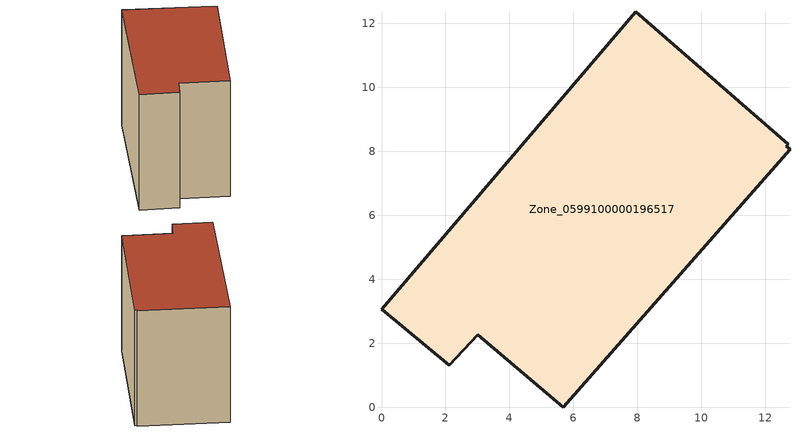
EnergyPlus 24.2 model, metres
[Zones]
Zone_0599100000196517
 floor ground (C_G): 12.77,8.06 5.68,0 3.01,2.26 2.12,1.31 0,3.05 7.94,12.35 12.71,8.22 12.65,8.15 z0
 wall outside (C_F): 0,3.05 2.12,1.31 3.01,2.26 5.68,0 12.77,8.06 12.65,8.15 12.71,8.22 7.94,12.35 0,3.05 z0:8.81
 roof outside (C_R): 5.68,0 12.77,8.06 12.65,8.15 12.71,8.22 7.94,12.35 0,3.05 2.12,1.31 3.01,2.26 z8.81
[BUILDING]
Pand.0599100000196517: North Axis=0; Terrain=City; Loads Convergence Tolerance Value=0.04; Temperature Convergence Tolerance Value=0.4; Solar Distribution=FullExterior; Maximum Number of Warmup Days=25; Minimum Number of Warmup Days=1
[Site:Location]
Rotterdam.The.Hague.AP_ZH_NLD Design_Conditions: Latitude=51.96; Longitude=4.45; Time Zone=1; Elevation=-4.5
[SITE:GROUNDTEMPERATURE:BUILDINGSURFACE]
18, 18, 18, 18, 18, 18, 18, 18, 18, 18, 18, 18
[MATERIAL] Thermal Absorptance=0.9; Solar Absorptance=0.7; Visible Absorptance=0.7
Name | Roughness | Thickness | Conductivity | Density | Specific Heat
G.TI.1946 | MediumSmooth | 0.15 | 1 | 540 | 1210
F.TI.1946 | Rough | 0.3 | 0.857143 | 1920 | 840
R.TI.1946 | MediumRough | 0.2 | 0.1 | 1500 | 1000
[CONSTRUCTION]
C_G: G.TI.1946
C_F: F.TI.1946
C_R: R.TI.1946
[ZONE]
Zone_0599100000196517: Type=1; Multiplier=1; Ceiling Height=Autocalculate; Volume=Autocalculate; Floor Area=autocalculate; Part of Total Floor Area=Yes
[ZONEINFILTRATION:DESIGNFLOWRATE]
Infil_Zone_0599100000196517: Zone or ZoneList or Space or SpaceList=Zone_0599100000196517; Schedule=AlwaysOn; Design Flow Rate Calculation Method=Flow/Area; Flow Rate per Floor Area=0.003; Constant Term Coefficient=1; Temperature Term Coefficient=0; Velocity Term Coefficient=0; Velocity Squared Term Coefficient=0
[HVACTEMPLATE:ZONE:IDEALLOADSAIRSYSTEM]
Zone_0599100000196517: Maximum Heating Supply Air Temperature=50; Minimum Cooling Supply Air Temperature=13; Maximum Heating Supply Air Humidity Ratio=0.0156; Minimum Cooling Supply Air Humidity Ratio=0.0077; Heating Limit=NoLimit; Cooling Limit=NoLimit; Dehumidification Control Type=ConstantSensibleHeatRatio; Cooling Sensible Heat Ratio=0.7; Dehumidification Setpoint=60; Humidification Control Type=None; Humidification Setpoint=30; Outdoor Air Method=None; Outdoor Air Flow Rate per Person=0.00944; Outdoor Air Flow Rate per Zone Floor Area=0; Outdoor Air Flow Rate per Zone=0; Demand Controlled Ventilation Type=None; Outdoor Air Economizer Type=NoEconomizer; Heat Recovery Type=None; Sensible Heat Recovery Effectiveness=0.7; Latent Heat Recovery Effectiveness=0.65
[ZONECONTROL:THERMOSTAT]
ThermostatControl_Zone_0599100000196517: Zone or ZoneList=Zone_0599100000196517; Control Type Schedule=DualSetpointControlType; Control 1=Thermostat_Zone_0599100000196517; Temperature Difference Between Cutout And Setpoint=0
[THERMOSTATSETPOINT:DUALSETPOINT]
Thermostat_Zone_0599100000196517: Heating Setpoint Temperature Schedule=HeatingSetpoint_Zone_0599100000196517; Cooling Setpoint Temperature Schedule=CoolingSetpoint_Zone_0599100000196517
[SCHEDULE:COMPACT]
HeatingSetpoint_Zone_0599100000196517: Through: 12/31, For: AllDays, Until: 24:00, 21
CoolingSetpoint_Zone_0599100000196517: Through: 12/31, For: AllDays, Until: 24:00, 24
DualSetpointControlType: Through: 12/31, For: AllDays, Until: 24:00, 4
AlwaysOn: Through: 12/31, For: AllDays, Until: 24:00, 1
